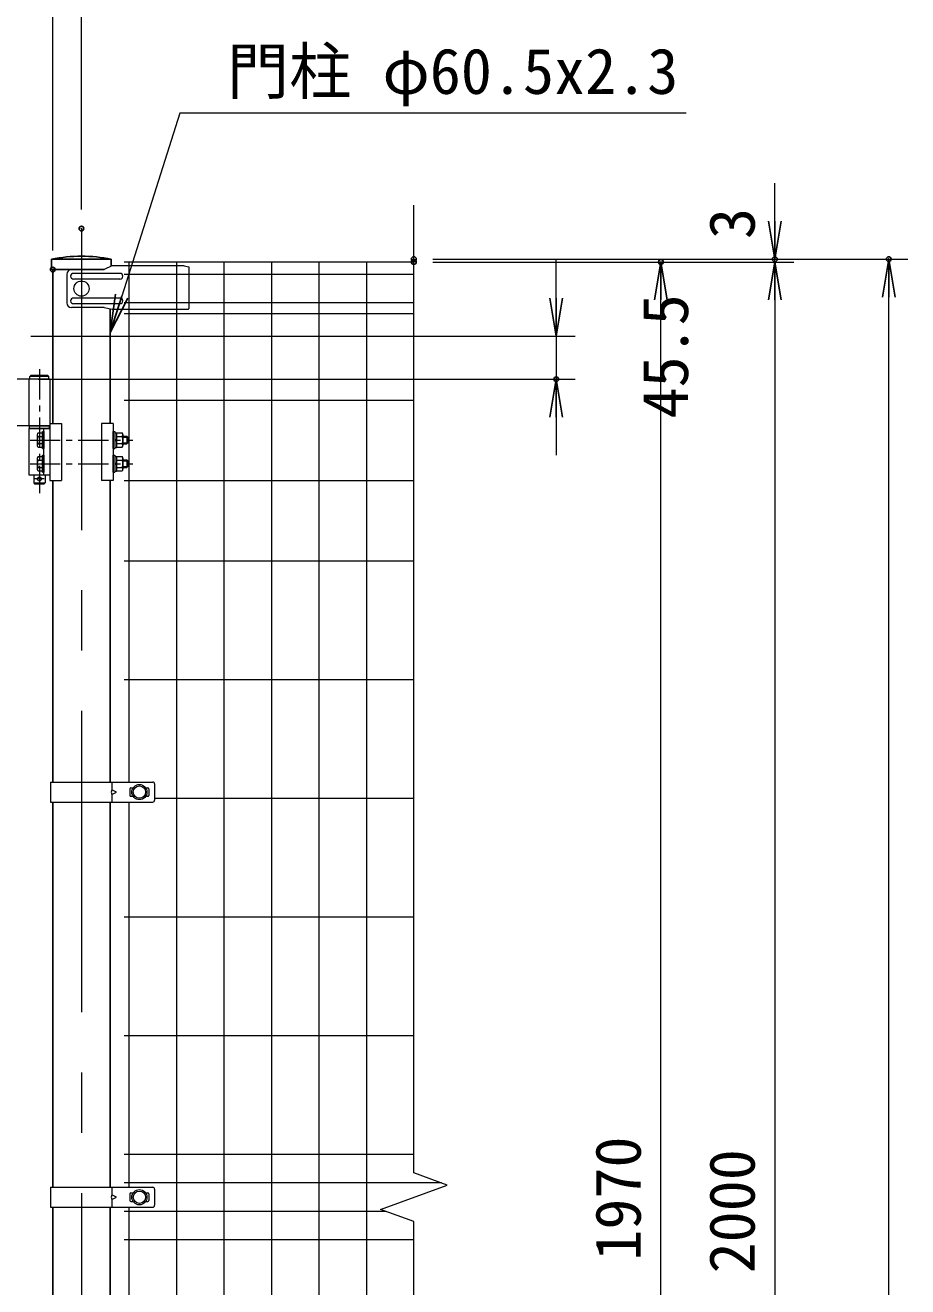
# Model space of a CAD drawing. Units: millimetres, scale not verified. Extents: x -4200 to 4200, y -2970 to 2970.
# Drawn here: x -1643 to -714, y 314 to 1642 of the extents above; entities that cross this region are included whole.
import ezdxf
from ezdxf.enums import TextEntityAlignment as Align

# ---------------------------------------------------------------- set-up
doc = ezdxf.new("R2010")
doc.units = ezdxf.units.MM
doc.header["$LTSCALE"] = 10
doc.header["$PDMODE"] = 32
doc.header["$PDSIZE"] = 5
doc.linetypes.add('USER1', pattern=[50.8, 31.75, -6.35, 6.35, -6.35])
for name, color, linetype, lineweight in [('0-1_D-STR1', 1, 'Continuous', 25), ('0-2_D-BMK', 2, 'USER1', 13), ('0-3_D-STR3', 3, 'Continuous', 13), ('0-6_D-STR-DIM', 7, 'Continuous', 13), ('0-8_Defpoints', 6, 'Continuous', 25), ('0-9_D-STR-TXT', 7, 'Continuous', 13), ('0-D_D-STR2', 7, 'Continuous', 13)]:
    doc.layers.add(name, color=color, linetype=linetype, lineweight=lineweight)
doc.layers.add('0-7_0', color=7, linetype='Continuous')
doc.styles.add('ＭＳ ゴシック', font='')
doc.styles.get('ＭＳ ゴシック').set_extended_font_data('MS Gothic')

# ---------------------------------------------------------------- blocks, each defined once
blk = doc.blocks.new('_Open')
at = {"layer": '0-7_0'}
blk.add_line((-10, 1.667), (0, 0), dxfattribs=at)
blk.add_lwpolyline([(-10, -1.667), (0, 0), (-10, 0)], dxfattribs=at)
blk = doc.blocks.new('U36')
at = {"layer": '0-2_D-BMK'}
for p, q in [((9554.5, 18870.3), (9554.5, 17565.6)), ((9456.5, 18125), (10538.5, 18125)), ((9456.5, 17875), (10538.5, 17875)), ((9604.5, 17715), (9504.5, 17715))]:
    blk.add_line(p, q, dxfattribs=at)
at = {"layer": '0-3_D-STR3'}
for p, q in [((9446, 18765), (8907.4, 18765)), ((9663, 18765), (9446, 18765)), ((9446, 18275), (9446, 18765)), ((9663, 18765), (9446, 18765)), ((9464.5, 18805), (9454.5, 18795)), ((9654.5, 18795), (9454.5, 18795)), ((9454.5, 18765), (9454.5, 18795)), ((9654.5, 18765), (9454.5, 18765)), ((9644.5, 18805), (9464.5, 18805)), ((9644.5, 18805), (9654.5, 18795)), ((9654.5, 18765), (9654.5, 18795)), ((9663, 18765), (9663, 17700)), ((9446, 18275), (8907.4, 18275)), ((9663, 18275), (9446, 18275)), ((9663, 18275), (9446, 18275)), ((9446, 17755), (9446, 18245)), ((9446, 18245), (9663, 18245)), ((9449.5, 18245), (9449.5, 18275)), ((9449.5, 18275), (9659.5, 18275)), ((9659.5, 18245), (9449.5, 18245)), ((9587, 18035), (9587, 18215)), ((9603, 17755), (9603, 18245)), ((9659.5, 18245), (9659.5, 18275)), ((9663, 18300), (9788, 18300)), ((9788, 18300), (9788, 17700)), ((10207.2, 18300), (10207.2, 17700)), ((10332.2, 18300), (10207.2, 18300)), ((10332.2, 18300), (10332.2, 17700)), ((10332.2, 18215), (10348.2, 18215)), ((10332.2, 18035), (10332.2, 18215)), ((10348.2, 18215), (10348.2, 18035)), ((9532, 18181.3), (9532, 18068.7)), ((9542.8, 18200), (9587, 18200)), ((9542.8, 18162.6), (9587, 18162.6)), ((9542.8, 18087.4), (9587, 18087.4)), ((9587, 18200), (9587, 18050)), ((10348.2, 18202), (10348.2, 18048)), ((10348.2, 18135.7), (10368.2, 18124.1)), ((10348.2, 18128.8), (10368.2, 18117.2)), ((10368.2, 18200), (10426.2, 18200)), ((10368.2, 18200), (10368.2, 18050)), ((10368.2, 18162.5), (10426.2, 18162.5)), ((10368.2, 18087.5), (10426.2, 18087.5)), ((10433.2, 18182.8), (10433.2, 18067.3)), ((10433.2, 18165), (10477, 18165)), ((10433.2, 18095), (10487, 18095)), ((10433.2, 18085), (10477, 18085)), ((10477, 18165), (10487, 18155)), ((9542.8, 18050), (9587, 18050)), ((9542.8, 17950), (9587, 17950)), ((9587, 18035), (9603, 18035)), ((9587, 17785), (9587, 17965)), ((9587, 17950), (9587, 17800)), ((10332.2, 18035), (10348.2, 18035)), ((10332.2, 17965), (10348.2, 17965)), ((10332.2, 17785), (10332.2, 17965)), ((10348.2, 18048), (10368.2, 18048)), ((10348.2, 17965), (10348.2, 17785)), ((10348.2, 17952), (10348.2, 17798)), ((10368.2, 18050), (10426.2, 18050)), ((10368.2, 17950), (10426.2, 17950)), ((10368.2, 17950), (10368.2, 17800)), ((9532, 17931.3), (9532, 17818.7)), ((9542.8, 17912.6), (9587, 17912.6)), ((9542.8, 17837.4), (9587, 17837.4)), ((10348.2, 17885.7), (10368.2, 17874.1)), ((10348.2, 17878.8), (10368.2, 17867.2)), ((10368.2, 17912.5), (10426.2, 17912.5)), ((10368.2, 17837.5), (10426.2, 17837.5)), ((10433.2, 17932.8), (10433.2, 17817.3)), ((10433.2, 17915), (10477, 17915)), ((10433.2, 17845), (10487, 17845)), ((10433.2, 17835), (10477, 17835)), ((10477, 17915), (10487, 17905)), ((9663, 17755), (9446, 17755)), ((9494.5, 17755), (9494.5, 17675)), ((9494.5, 17675), (9504.5, 17665)), ((9494.5, 17675), (9614.5, 17675)), ((9542.8, 17800), (9587, 17800)), ((9587, 17785), (9603, 17785)), ((9604.5, 17665), (9614.5, 17675)), ((9614.5, 17755), (9614.5, 17675)), ((9663, 17700), (9788, 17700)), ((10332.2, 17700), (10207.2, 17700)), ((10332.2, 17785), (10348.2, 17785)), ((10348.2, 17798), (10368.2, 17798)), ((10368.2, 17800), (10426.2, 17800)), ((9504.5, 17665), (9604.5, 17665))]:
    blk.add_line(p, q, dxfattribs=at)
for points in [[(9587, 18215), (9603, 18215), (9603, 18035)], [(10348.2, 18202), (10368.2, 18202), (10368.2, 18048)], [(10433.2, 18155), (10487, 18155), (10487, 18095)], [(10477, 18165), (10477, 18085), (10487, 18095)], [(9587, 17965), (9603, 17965), (9603, 17785)], [(10348.2, 17952), (10368.2, 17952), (10368.2, 17798)], [(10433.2, 17905), (10487, 17905), (10487, 17845)], [(10477, 17915), (10477, 17835), (10487, 17845)]]:
    blk.add_lwpolyline(points, dxfattribs=at)
blk.add_circle((9554.5, 17715), 20, dxfattribs=at)
for centre, radius, start, end in [((9553.6, 18181.3), 21.6, 120, 240), ((9602.8, 18125), 70.8, 147.93138, 212.06862), ((9553.6, 18068.7), 21.6, 120, 240), ((10404.8, 18181.3), 28.5, 318.83491, 41.16509), ((10329.3, 18125), 104, 338.85295, 21.14705), ((10404.8, 18068.8), 28.5, 318.86505, 41.13495), ((9553.6, 17931.3), 21.6, 120, 240), ((10404.8, 17931.3), 28.5, 318.83491, 41.16509), ((9602.8, 17875), 70.8, 147.93138, 212.06862), ((9553.6, 17818.7), 21.6, 120, 240), ((10329.3, 17875), 104, 338.85295, 21.14705), ((10404.8, 17818.8), 28.5, 318.86505, 41.13495)]:
    blk.add_arc(centre, radius, start, end, dxfattribs=at)

msp = doc.modelspace()

# ---------------------------------------------------------------- linework, layer by layer
at = {"layer": '0-1_D-STR1'}
for p, q in [((-1552.6, 1395.99), (-1615.5, 1395.99)), ((-1615.5, 1395.99), (-1615.5, 1384.99)), ((-1552.6, 1395.99), (-1615.5, 1395.99)), ((-1615.5, 1395.99), (-1615.5, 1384.99)), ((-1552.6, 1388.66), (-1552.6, 1395.99)), ((-1552.6, 1388.66), (-1552.6, 1395.99)), ((-1560.06, 1384.99), (-1615.5, 1384.99)), ((-1560.06, 1384.99), (-1615.5, 1384.99)), ((-1614.3, 1384.99), (-1614.3, 1222.99)), ((-1553.8, 1343.6), (-1553.8, 1222.99)), ((-1614.3, 1162.99), (-1614.3, 845.24)), ((-1553.8, 1162.99), (-1553.8, 845.24)), ((-1614.3, 824.24), (-1614.3, 418.49)), ((-1553.8, 824.24), (-1553.8, 418.49)), ((-1614.3, 397.49), (-1614.3, 5.24)), ((-1553.8, 397.49), (-1553.8, 5.24))]:
    msp.add_line(p, q, dxfattribs=at)
msp.add_arc((-1584.05, 1236.56), 162.5, 78.84081, 101.15919, dxfattribs=at)
msp.add_arc((-1584.05, 1236.56), 162.5, 78.84081, 101.15919, dxfattribs=at)
at = {"layer": '0-2_D-BMK'}
msp.add_line((-1584.05, 1428.23), (-1584.05, -917.59), dxfattribs=at)
at = {"layer": '0-3_D-STR3'}
for p, q in [((-1560.06, 1384.99), (-1594.53, 1384.99)), ((-1551.92, 1388.99), (-1560.06, 1384.99)), ((-1476.05, 1388.99), (-1551.92, 1388.99)), ((-1476.05, 1388.99), (-1471.05, 1387.99)), ((-1471.05, 1387.99), (-1471.05, 1344.17)), ((-1599.53, 1379.99), (-1599.53, 1349.99)), ((-1543.46, 1380.99), (-1592.46, 1380.99)), ((-1543.46, 1374.99), (-1592.46, 1374.99)), ((-1560.06, 1344.99), (-1594.53, 1344.99)), ((-1543.46, 1354.99), (-1592.46, 1354.99)), ((-1543.46, 1348.99), (-1592.46, 1348.99)), ((-1560.06, 1344.99), (-1551.84, 1343.17)), ((-1551.84, 1343.17), (-1472.05, 1343.17)), ((-1616.6, 845.24), (-1509.05, 845.24)), ((-1616.6, 845.24), (-1616.6, 824.24)), ((-1551.89, 845.24), (-1551.89, 837.24)), ((-1533.05, 838.24), (-1533.05, 831.24)), ((-1532.05, 839.24), (-1529.66, 839.24)), ((-1516.43, 839.24), (-1514.05, 839.24)), ((-1513.05, 838.24), (-1513.05, 831.24)), ((-1507.05, 843.24), (-1507.05, 826.24)), ((-1616.6, 824.24), (-1509.05, 824.24)), ((-1551.89, 832.24), (-1551.89, 824.24)), ((-1532.05, 830.24), (-1529.66, 830.24)), ((-1516.43, 830.24), (-1514.05, 830.24)), ((-1616.6, 418.49), (-1509.05, 418.49)), ((-1616.6, 418.49), (-1616.6, 397.49)), ((-1551.89, 418.49), (-1551.89, 410.49)), ((-1532.05, 412.49), (-1529.66, 412.49)), ((-1516.43, 412.49), (-1514.05, 412.49)), ((-1507.05, 416.49), (-1507.05, 399.49)), ((-1551.89, 405.49), (-1551.89, 397.49)), ((-1533.05, 411.49), (-1533.05, 404.49)), ((-1532.05, 403.49), (-1529.66, 403.49)), ((-1516.43, 403.49), (-1514.05, 403.49)), ((-1513.05, 411.49), (-1513.05, 404.49)), ((-1616.6, 397.49), (-1509.05, 397.49))]:
    msp.add_line(p, q, dxfattribs=at)
for points in [[(-1547.31, 834.74), (-1551.89, 837.24), (-1552.87, 834.74), (-1551.89, 832.24)], [(-1547.31, 407.99), (-1551.89, 410.49), (-1552.87, 407.99), (-1551.89, 405.49)]]:
    msp.add_lwpolyline(points, close=True, dxfattribs=at)
for centre, radius in [((-1584.05, 1364.99), 8), ((-1523.05, 834.74), 8), ((-1523.05, 834.74), 6.5), ((-1523.05, 407.99), 8), ((-1523.05, 407.99), 6.5)]:
    msp.add_circle(centre, radius, dxfattribs=at)
for centre, radius, start, end in [((-1594.53, 1379.99), 5, 90, 180), ((-1592.46, 1377.99), 3, 90, 270), ((-1543.46, 1377.99), 3, 270, 90), ((-1594.53, 1349.99), 5, 180, 270), ((-1592.46, 1351.99), 3, 90, 270), ((-1543.46, 1351.99), 3, 270, 90), ((-1472.05, 1344.17), 1, 270, 0), ((-1532.05, 838.24), 1, 90, 180), ((-1514.05, 838.24), 1, 0, 90), ((-1509.05, 843.24), 2, 0, 90), ((-1532.05, 831.24), 1, 180, 270), ((-1514.05, 831.24), 1, 270, 0), ((-1509.05, 826.24), 2, 270, 0), ((-1532.05, 411.49), 1, 90, 180), ((-1514.05, 411.49), 1, 0, 90), ((-1509.05, 416.49), 2, 0, 90), ((-1532.05, 404.49), 1, 180, 270), ((-1514.05, 404.49), 1, 270, 0), ((-1509.05, 399.49), 2, 270, 0)]:
    msp.add_arc(centre, radius, start, end, dxfattribs=at)
at = {"layer": '0-6_D-STR-DIM'}
for p, q in [((-1584.05, 1448.23), (-1584.05, 1828.04)), ((-1614.3, 1404.99), (-1614.3, 1708.04)), ((-853.9, 1435.99), (-853.9, 1475.99)), ((-1214.05, 1395.99), (-833.9, 1395.99)), ((-1214.05, 1395.99), (-713.9, 1395.99)), ((-853.9, 1393), (-853.9, 1395.99)), ((-1214.05, 1393), (-953.9, 1393)), ((-1214.05, 1393), (-833.9, 1393)), ((-1214.05, 1393), (-833.9, 1393)), ((-1084.05, 1354.99), (-1084.05, 1394.99)), ((-733.9, -867.01), (-733.9, 1355.99)), ((-973.9, -537.01), (-973.9, 1353)), ((-853.9, 1353), (-853.9, -567.01)), ((-853.9, 1353), (-853.9, 1313)), ((-1637.3, 1314.99), (-1064.05, 1314.99)), ((-1084.05, 1314.99), (-1084.05, 1269.49)), ((-1629.8, 1269.49), (-1064.05, 1269.49)), ((-1084.05, 1229.49), (-1084.05, 1189.49))]:
    msp.add_line(p, q, dxfattribs=at)
at = {"layer": '0-8_Defpoints'}
for p in [(-1584.05, 1428.23), (-1234.05, 1395.99), (-1234.05, 1393), (-973.9, 1393), (-853.9, 1395.99), (-733.9, 1395.99), (-1614.3, 1384.99), (-1084.05, 1269.49)]:
    msp.add_point(p, dxfattribs=at)
at = {"layer": '0-9_D-STR-TXT'}
msp.add_lwpolyline([(-947.39, 1549.71), (-1480.55, 1549.71), (-1541.7, 1356.99)], dxfattribs=at)
at = {"layer": '0-D_D-STR2'}
for p, q in [((-1234.05, 1393), (-1539.05, 1393)), ((-1534.05, 1393), (-1534.05, 845.24)), ((-1484.05, 1393), (-1484.05, -577)), ((-1434.05, 1393), (-1434.05, -577)), ((-1384.05, 1393), (-1384.05, -577)), ((-1334.05, 1393), (-1334.05, -577)), ((-1284.05, 1393), (-1284.05, -577)), ((-1234.05, 1379.9), (-1539.05, 1379.9)), ((-1234.05, 1350.1), (-1539.05, 1350.1)), ((-1234.05, 1338.24), (-1539.05, 1338.24)), ((-1234.05, 1247), (-1539.05, 1247)), ((-1234.05, 1162.5), (-1539.05, 1162.5)), ((-1234.05, 1078), (-1539.05, 1078)), ((-1234.05, 953), (-1539.05, 953)), ((-1534.05, 824.24), (-1534.05, 418.49)), ((-1234.05, 828), (-1507.05, 828)), ((-1234.05, 703), (-1539.05, 703)), ((-1234.05, 578), (-1539.05, 578)), ((-1234.05, 453), (-1539.05, 453)), ((-1204.78, 423), (-1539.05, 423)), ((-1263.31, 393), (-1539.05, 393)), ((-1534.05, 397.49), (-1534.05, 5.24)), ((-1234.05, 363), (-1539.05, 363))]:
    msp.add_line(p, q, dxfattribs=at)
msp.add_lwpolyline([(-1234.05, -742), (-1234.05, 382.35), (-1269.29, 395.18), (-1198.81, 420.83), (-1234.05, 433.65), (-1234.05, 1453)], dxfattribs=at)

# ---------------------------------------------------------------- block references
at = {"layer": '0-6_D-STR-DIM', "xscale": 4, "yscale": 4}
for p, rotation in [((-853.9, 1395.99), 270), ((-733.9, 1395.99), 90), ((-973.9, 1393), 90), ((-853.9, 1393), 90), ((-853.9, 1393), 90), ((-1084.05, 1314.99), 270), ((-1084.05, 1269.49), 90)]:
    msp.add_blockref('_Open', p, dxfattribs=dict(at, rotation=rotation))
at = {"layer": '0-6_D-STR-DIM', "xscale": 0.1, "yscale": 0.1}
msp.add_blockref('U36', (-2583.8, -607.01), dxfattribs=at)
at = {"layer": '0-9_D-STR-TXT', "xscale": 4, "yscale": 4, "rotation": 252.39489}
msp.add_blockref('_Open', (-1553.8, 1318.86), dxfattribs=at)

# ---------------------------------------------------------------- texts
at = {"layer": '0-6_D-STR-DIM', "style": 'ＭＳ ゴシック'}
for s, p in [('3', (-860.65, 1417.24)), ('45.5', (-930.79, 1228.14)), ('1970', (-980.65, 341.1)), ('2000', (-860.65, 327.75))]:
    msp.add_text(s, height=48.09, rotation=90, dxfattribs=at).set_placement(p, align=Align.BOTTOM_LEFT)
at = {"layer": '0-9_D-STR-TXT', "style": 'ＭＳ ゴシック'}
msp.add_text('門柱 φ60.5x2.3', height=48.09, dxfattribs=at).set_placement((-1430.89, 1555.59), align=Align.BOTTOM_LEFT)

doc.saveas('drawing.dxf')
